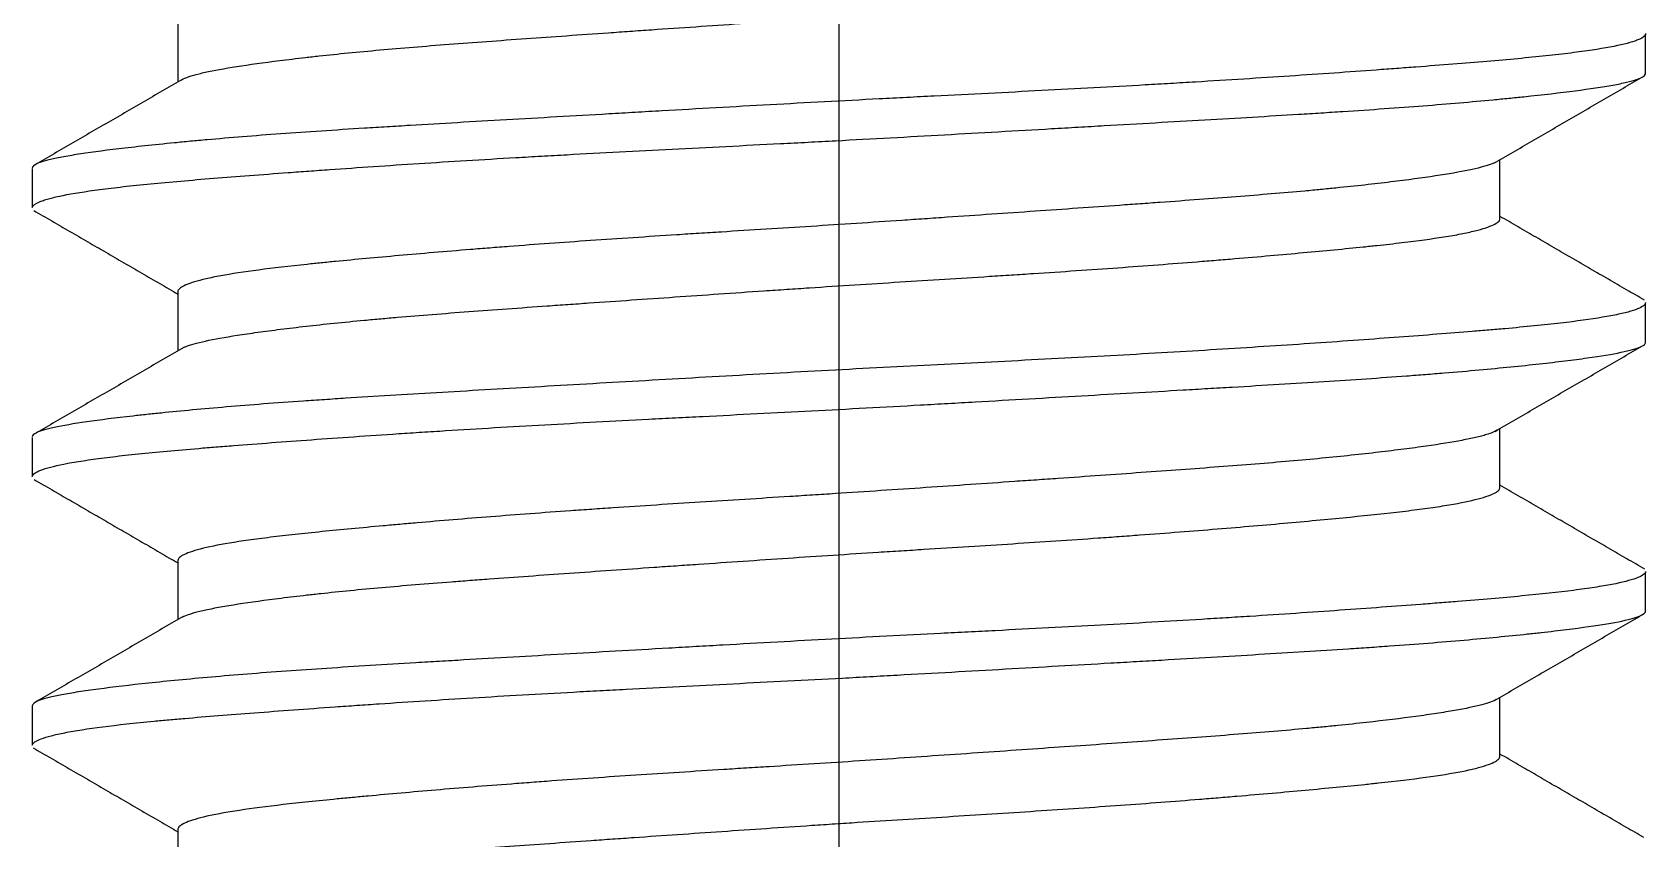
# Model space of a CAD drawing. Extents: x 1571 to 2360, y 0 to 579.
# Drawn here: x 2090.87 to 2096.87, y 180.62 to 183.62 of the extents above; entities that cross this region are included whole.
import ezdxf

# ---------------------------------------------------------------- set-up
doc = ezdxf.new("R2010")
doc.units = 0
doc.header["$LTSCALE"] = 10
doc.header["$MEASUREMENT"] = 0
doc.linetypes.add('CENTER', pattern=[2, 1.25, -0.25, 0.25, -0.25])
doc.layers.add('1', color=7, linetype='CONTINUOUS')

msp = doc.modelspace()

# ---------------------------------------------------------------- linework, layer by layer
at = {"layer": '1', "color": 1, "linetype": 'CENTER', "lineweight": -3}
msp.add_line((2093.8741, 270.6755), (2093.8741, 167.897), dxfattribs=at)
at = {"layer": '1', "color": 7, "linetype": 'Continuous', "lineweight": -3}
for p, q in [((2091.4156, 183.651), (2091.4156, 183.4308)), ((2096.8741, 183.4635), (2096.8741, 183.6088)), ((2096.3326, 182.9222), (2096.3326, 183.1417)), ((2090.8741, 183.1094), (2090.8741, 182.9638)), ((2091.4156, 182.6502), (2091.4156, 182.4308)), ((2096.8741, 182.4632), (2096.8741, 182.6092)), ((2096.3326, 181.9216), (2096.3326, 182.1417)), ((2090.8741, 182.1087), (2090.8741, 181.9632)), ((2091.4156, 181.6509), (2091.4156, 181.4308)), ((2096.8741, 181.4638), (2096.8741, 181.6091)), ((2090.8741, 181.1095), (2090.8741, 180.9635)), ((2096.3326, 180.9219), (2096.3326, 181.1417)), ((2091.4156, 180.6506), (2091.4156, 180.4308))]:
    msp.add_line(p, q, dxfattribs=at)
for points, knots in [([(2091.4294, 183.4389), (2091.4362, 183.4429), (2091.4456, 183.4469), (2091.4678, 183.4544), (2091.4801, 183.4579), (2091.5014, 183.4632), (2091.509, 183.465), (2091.5251, 183.4685), (2091.5336, 183.4703), (2091.5783, 183.4792), (2091.6211, 183.4864), (2091.7205, 183.501), (2091.7771, 183.5085), (2091.8568, 183.518), (2091.8732, 183.52), (2091.9066, 183.5238), (2091.9236, 183.5256), (2091.9758, 183.5313), (2092.012, 183.5351), (2092.1246, 183.5462), (2092.2052, 183.5534), (2092.3344, 183.564), (2092.3788, 183.5675), (2092.4706, 183.5746), (2092.5174, 183.5781), (2092.6603, 183.5886), (2092.759, 183.5957), (2092.9121, 183.6065), (2092.99, 183.612), (2093.0698, 183.6175), (2093.1234, 183.6213), (2093.1505, 183.6232), (2093.2865, 183.6326), (2093.3963, 183.6402), (2093.6178, 183.6553), (2093.7295, 183.6629), (2093.8703, 183.6721), (2093.8985, 183.6739), (2093.9551, 183.6775), (2093.9835, 183.6793), (2094.0684, 183.6847), (2094.1246, 183.6883), (2094.2919, 183.6988), (2094.4019, 183.7056), (2094.5643, 183.7161), (2094.6449, 183.7214), (2094.7246, 183.7268), (2094.7775, 183.7304), (2094.8039, 183.7322), (2094.9344, 183.7414), (2095.1349, 183.7561), (2095.3193, 183.7712), (2095.4295, 183.7807), (2095.4513, 183.7825), (2095.4944, 183.7863), (2095.5156, 183.7882), (2095.5782, 183.7938), (2095.6184, 183.7975), (2095.7344, 183.8083), (2095.8058, 183.8152), (2095.9039, 183.8257), (2095.9507, 183.831), (2095.9941, 183.8363), (2096.0223, 183.8399), (2096.0359, 183.8417), (2096.1019, 183.8506), (2096.1926, 183.8651), (2096.2545, 183.88), (2096.2841, 183.8896), (2096.2895, 183.8915), (2096.2995, 183.8953), (2096.3039, 183.8972), (2096.3159, 183.9029), (2096.3219, 183.9067), (2096.3307, 183.9147), (2096.3329, 183.9189), (2096.3326, 183.923)], [0, 0, 0, 0, 0.026011, 0.026011, 0.048591, 0.048591, 0.05988, 0.05988, 0.07117, 0.07117, 0.116329, 0.116329, 0.161488, 0.161488, 0.172778, 0.172778, 0.184067, 0.184067, 0.206647, 0.206647, 0.251806, 0.251806, 0.274385, 0.274385, 0.296965, 0.296965, 0.342124, 0.342124, 0.364703, 0.375993, 0.375993, 0.387283, 0.387283, 0.432442, 0.432442, 0.4776, 0.4776, 0.48889, 0.48889, 0.50018, 0.50018, 0.522759, 0.522759, 0.567918, 0.567918, 0.590498, 0.601787, 0.601787, 0.613077, 0.613077, 0.658236, 0.703395, 0.703395, 0.714685, 0.714685, 0.725974, 0.725974, 0.748554, 0.748554, 0.793713, 0.793713, 0.816292, 0.827582, 0.827582, 0.838872, 0.838872, 0.884031, 0.92919, 0.92919, 0.940479, 0.940479, 0.951769, 0.951769, 0.974349, 0.974349, 1, 1, 1, 1]), ([(2096.874, 183.6105), (2096.8745, 183.6052), (2096.8701, 183.5997), (2096.8574, 183.5923), (2096.8536, 183.5904), (2096.8448, 183.5866), (2096.8398, 183.5847), (2096.8232, 183.579), (2096.8099, 183.5752), (2096.7633, 183.5639), (2096.7236, 183.5565), (2096.6508, 183.5456), (2096.6244, 183.542), (2096.567, 183.5348), (2096.536, 183.5312), (2096.4375, 183.5207), (2096.2911, 183.5071), (2096.1155, 183.4933), (2095.9964, 183.4843), (2095.9721, 183.4825), (2095.9226, 183.4788), (2095.8473, 183.4733), (2095.7691, 183.4676), (2095.6088, 183.4564), (2095.4968, 183.4489), (2095.3211, 183.4377), (2095.2612, 183.4341), (2095.1694, 183.4285), (2095.1385, 183.4267), (2095.076, 183.4231), (2095.0447, 183.4213), (2094.8871, 183.4123), (2094.6301, 183.3984), (2094.3639, 183.3849), (2094.1945, 183.3763), (2094.1604, 183.3746), (2094.0922, 183.3711), (2094.0581, 183.3693), (2093.9561, 183.364), (2093.8882, 183.3605), (2093.6852, 183.3495), (2093.5506, 183.342), (2093.3498, 183.3307), (2093.283, 183.3269), (2093.1832, 183.3212), (2093.1499, 183.3193), (2093.0836, 183.3155), (2093.0508, 183.3136), (2092.8876, 183.3042), (2092.634, 183.2897), (2092.3951, 183.2758), (2092.2506, 183.2671), (2092.2219, 183.2654), (2092.1652, 183.2619), (2092.0813, 183.2567), (2092.0011, 183.2516), (2091.8454, 183.2412), (2091.7478, 183.2341), (2091.6109, 183.2231), (2091.5669, 183.2193), (2091.5032, 183.2137), (2091.4824, 183.2118), (2091.4417, 183.208), (2091.4219, 183.2061), (2091.3254, 183.1966), (2091.1876, 183.1818), (2091.082, 183.1675), (2091.0264, 183.1587), (2091.0158, 183.1569), (2090.9957, 183.1534), (2090.9674, 183.1482), (2090.9443, 183.1431), (2090.9049, 183.1329), (2090.8877, 183.1261), (2090.876, 183.1161), (2090.8742, 183.113), (2090.8741, 183.1099)], [0, 0, 0, 0, 0.031768, 0.031768, 0.042558, 0.042558, 0.053349, 0.053349, 0.074931, 0.074931, 0.118094, 0.118094, 0.139675, 0.139675, 0.161257, 0.161257, 0.20442, 0.247583, 0.247583, 0.258373, 0.258373, 0.269164, 0.290745, 0.290745, 0.333908, 0.333908, 0.35549, 0.35549, 0.366281, 0.366281, 0.377071, 0.377071, 0.420234, 0.463397, 0.463397, 0.474188, 0.474188, 0.484979, 0.484979, 0.50656, 0.50656, 0.549723, 0.549723, 0.571305, 0.571305, 0.582095, 0.582095, 0.592886, 0.592886, 0.636049, 0.679212, 0.679212, 0.690003, 0.690003, 0.700794, 0.722375, 0.722375, 0.765538, 0.765538, 0.78712, 0.78712, 0.79791, 0.79791, 0.808701, 0.808701, 0.851864, 0.895027, 0.895027, 0.905818, 0.905818, 0.916608, 0.93819, 0.93819, 0.981353, 0.981353, 1, 1, 1, 1]), ([(2090.8741, 182.9632), (2090.8741, 182.9633), (2090.8741, 182.9635), (2090.8748, 182.9709), (2090.8846, 182.9784), (2090.9085, 182.9879), (2090.9139, 182.9898), (2090.9258, 182.9936), (2090.9323, 182.9955), (2090.9535, 183.0012), (2090.9699, 183.005), (2091.0254, 183.0162), (2091.071, 183.0235), (2091.1524, 183.0342), (2091.1817, 183.0378), (2091.2447, 183.0448), (2091.2785, 183.0484), (2091.3851, 183.0588), (2091.4634, 183.0656), (2091.6342, 183.0794), (2091.7266, 183.0864), (2091.8512, 183.0956), (2091.8766, 183.0975), (2091.9282, 183.1012), (2092.0066, 183.1069), (2092.0877, 183.1125), (2092.2536, 183.1238), (2092.3689, 183.1312), (2092.5491, 183.1422), (2092.6104, 183.1459), (2092.7042, 183.1513), (2092.7357, 183.1531), (2092.7994, 183.1567), (2092.8314, 183.1585), (2092.9918, 183.1673), (2093.2524, 183.181), (2093.5207, 183.1945), (2093.6908, 183.2033), (2093.725, 183.205), (2093.7934, 183.2086), (2093.8275, 183.2104), (2093.9297, 183.2158), (2093.9976, 183.2195), (2094.2002, 183.2306), (2094.3341, 183.2382), (2094.5333, 183.2495), (2094.5994, 183.2533), (2094.6981, 183.259), (2094.731, 183.2608), (2094.7964, 183.2646), (2094.8288, 183.2665), (2094.9896, 183.2757), (2095.2386, 183.29), (2095.4713, 183.3037), (2095.6116, 183.3124), (2095.6394, 183.3141), (2095.6943, 183.3176), (2095.7753, 183.3228), (2095.8526, 183.328), (2096.0022, 183.3385), (2096.0953, 183.3458), (2096.2252, 183.357), (2096.2668, 183.3608), (2096.3267, 183.3665), (2096.3463, 183.3684), (2096.3844, 183.3722), (2096.4029, 183.3741), (2096.4929, 183.3835), (2096.6199, 183.3982), (2096.714, 183.4122), (2096.7621, 183.4209), (2096.7712, 183.4226), (2096.7882, 183.4261), (2096.812, 183.4313), (2096.8305, 183.4364), (2096.8608, 183.4466), (2096.8718, 183.4534), (2096.874, 183.4616), (2096.8741, 183.4626), (2096.874, 183.4637)], [0, 0, 0, 0, 0.001036, 0.001036, 0.044199, 0.044199, 0.05499, 0.05499, 0.06578, 0.06578, 0.087362, 0.087362, 0.130525, 0.130525, 0.152106, 0.152106, 0.173688, 0.173688, 0.216851, 0.216851, 0.260014, 0.260014, 0.270804, 0.270804, 0.281595, 0.303177, 0.303177, 0.34634, 0.34634, 0.367921, 0.367921, 0.378712, 0.378712, 0.389503, 0.389503, 0.432666, 0.475829, 0.475829, 0.486619, 0.486619, 0.49741, 0.49741, 0.518991, 0.518991, 0.562154, 0.562154, 0.583736, 0.583736, 0.594527, 0.594527, 0.605317, 0.605317, 0.64848, 0.691643, 0.691643, 0.702434, 0.702434, 0.713225, 0.734806, 0.734806, 0.777969, 0.777969, 0.799551, 0.799551, 0.810341, 0.810341, 0.821132, 0.821132, 0.864295, 0.907458, 0.907458, 0.918249, 0.918249, 0.92904, 0.950621, 0.950621, 0.993784, 0.993784, 1, 1, 1, 1]), ([(2096.3187, 183.1336), (2096.316, 183.1321), (2096.313, 183.1305), (2096.3057, 183.1272), (2096.3014, 183.1254), (2096.2774, 183.1167), (2096.2507, 183.1098), (2096.1827, 183.0957), (2096.1414, 183.0885), (2096.0435, 183.0737), (2095.988, 183.0662), (2095.8647, 183.0512), (2095.7968, 183.0436), (2095.704, 183.0343), (2095.685, 183.0324), (2095.6463, 183.0287), (2095.6265, 183.0268), (2095.5661, 183.0213), (2095.5247, 183.0177), (2095.3971, 183.0071), (2095.3075, 183.0002), (2095.1665, 182.9897), (2095.0944, 182.9844), (2095.0197, 182.979), (2094.9693, 182.9754), (2094.9438, 182.9736), (2094.8155, 182.9645), (2094.7106, 182.9572), (2094.4967, 182.9423), (2094.3877, 182.9348), (2094.2487, 182.9253), (2094.2208, 182.9234), (2094.1646, 182.9195), (2094.1364, 182.9176), (2094.0518, 182.9119), (2093.9955, 182.9082), (2093.827, 182.8971), (2093.7151, 182.89), (2093.5479, 182.8795), (2093.4645, 182.8743), (2093.3813, 182.869), (2093.3259, 182.8655), (2093.2982, 182.8638), (2093.161, 182.8549), (2092.9476, 182.8408), (2092.7459, 182.8262), (2092.6236, 182.8168), (2092.5993, 182.8149), (2092.5512, 182.8111), (2092.5273, 182.8092), (2092.4569, 182.8036), (2092.4113, 182.7998), (2092.2782, 182.7885), (2092.1947, 182.781), (2092.077, 182.7702), (2092.0201, 182.7648), (2091.9661, 182.7595), (2091.9308, 182.7559), (2091.9136, 182.7541), (2091.8296, 182.7453), (2091.709, 182.7314), (2091.6151, 182.717), (2091.5651, 182.7078), (2091.5555, 182.7059), (2091.5372, 182.7022), (2091.5286, 182.7003), (2091.5041, 182.6947), (2091.4897, 182.6909), (2091.4523, 182.6796), (2091.4349, 182.672), (2091.4201, 182.6607), (2091.4171, 182.657), (2091.4158, 182.6525), (2091.4156, 182.6517), (2091.4156, 182.6509)], [0, 0, 0, 0, 0.010054, 0.010054, 0.021377, 0.021377, 0.066667, 0.066667, 0.111957, 0.111957, 0.157246, 0.157246, 0.202536, 0.202536, 0.213859, 0.213859, 0.225181, 0.225181, 0.247826, 0.247826, 0.293116, 0.293116, 0.315761, 0.327083, 0.327083, 0.338406, 0.338406, 0.383696, 0.383696, 0.428985, 0.428985, 0.440308, 0.440308, 0.45163, 0.45163, 0.474275, 0.474275, 0.519565, 0.519565, 0.54221, 0.553532, 0.553532, 0.564855, 0.564855, 0.610145, 0.655434, 0.655434, 0.666757, 0.666757, 0.678079, 0.678079, 0.700724, 0.700724, 0.746014, 0.746014, 0.768659, 0.779981, 0.779981, 0.791304, 0.791304, 0.836594, 0.881884, 0.881884, 0.893206, 0.893206, 0.904528, 0.904528, 0.927173, 0.927173, 0.972463, 0.972463, 0.995108, 0.995108, 1, 1, 1, 1]), ([(2091.4346, 182.4417), (2091.4375, 182.4431), (2091.4408, 182.4446), (2091.4616, 182.4531), (2091.5112, 182.4669), (2091.5899, 182.4812), (2091.6601, 182.4922), (2091.6855, 182.4959), (2091.7393, 182.5034), (2091.7678, 182.5071), (2091.8579, 182.5184), (2091.9242, 182.5259), (2092.0329, 182.5372), (2092.0707, 182.5409), (2092.1298, 182.5464), (2092.1499, 182.5483), (2092.1908, 182.5519), (2092.2115, 182.5537), (2092.3166, 182.5627), (2092.4936, 182.5766), (2092.6878, 182.5906), (2092.8148, 182.5996), (2092.8405, 182.6015), (2092.8922, 182.6051), (2092.9182, 182.6069), (2092.9966, 182.6124), (2093.0493, 182.6161), (2093.209, 182.6272), (2093.3175, 182.6348), (2093.4832, 182.6461), (2093.5389, 182.65), (2093.6233, 182.6557), (2093.6516, 182.6576), (2093.708, 182.6614), (2093.7362, 182.6633), (2093.8771, 182.6726), (2093.9891, 182.6797), (2094.2122, 182.6938), (2094.3232, 182.7007), (2094.4611, 182.7095), (2094.4887, 182.7113), (2094.5434, 182.7148), (2094.5705, 182.7166), (2094.6513, 182.7219), (2094.7044, 182.7254), (2094.8613, 182.7362), (2094.9629, 182.7434), (2095.1106, 182.7546), (2095.159, 182.7584), (2095.2305, 182.7641), (2095.2541, 182.766), (2095.3005, 182.7698), (2095.3234, 182.7717), (2095.4362, 182.7811), (2095.5211, 182.7886), (2095.6806, 182.8032), (2095.7551, 182.8102), (2095.8415, 182.8191), (2095.8584, 182.8209), (2095.8913, 182.8244), (2095.9073, 182.8261), (2095.9539, 182.8314), (2095.9833, 182.8349), (2096.0664, 182.8455), (2096.1151, 182.8526), (2096.1778, 182.8636), (2096.1969, 182.8673), (2096.2317, 182.8749), (2096.2472, 182.8786), (2096.2877, 182.89), (2096.307, 182.8976), (2096.3248, 182.9089), (2096.3308, 182.9145), (2096.3325, 182.92), (2096.3326, 182.9223), (2096.3326, 182.9227), (2096.3325, 182.9232)], [0, 0, 0, 0, 0.009448, 0.009448, 0.05487, 0.100291, 0.100291, 0.123002, 0.123002, 0.145713, 0.145713, 0.191134, 0.191134, 0.213845, 0.213845, 0.2252, 0.2252, 0.236556, 0.236556, 0.281977, 0.327399, 0.327399, 0.338754, 0.338754, 0.350109, 0.350109, 0.37282, 0.37282, 0.418242, 0.418242, 0.440953, 0.440953, 0.452308, 0.452308, 0.463663, 0.463663, 0.509085, 0.509085, 0.554506, 0.554506, 0.565862, 0.565862, 0.577217, 0.577217, 0.599928, 0.599928, 0.645349, 0.645349, 0.66806, 0.66806, 0.679416, 0.679416, 0.690771, 0.690771, 0.736193, 0.736193, 0.781614, 0.781614, 0.792969, 0.792969, 0.804325, 0.804325, 0.827036, 0.827036, 0.872457, 0.872457, 0.895168, 0.895168, 0.917879, 0.917879, 0.9633, 0.9633, 0.986011, 0.997366, 0.997366, 1, 1, 1, 1]), ([(2096.874, 182.6106), (2096.8744, 182.6073), (2096.8728, 182.6039), (2096.8615, 182.5931), (2096.8448, 182.5855), (2096.8059, 182.5741), (2096.7907, 182.5703), (2096.7642, 182.5646), (2096.7548, 182.5628), (2096.735, 182.559), (2096.7246, 182.5572), (2096.6698, 182.5479), (2096.6176, 182.5408), (2096.4967, 182.5267), (2096.4279, 182.5198), (2096.3313, 182.5111), (2096.3115, 182.5094), (2096.2711, 182.506), (2096.2092, 182.5008), (2096.1436, 182.4956), (2096.0075, 182.4851), (2095.9102, 182.4778), (2095.7545, 182.4666), (2095.7009, 182.4628), (2095.5904, 182.4552), (2095.5339, 182.4514), (2095.3617, 182.4402), (2095.2428, 182.4328), (2094.9968, 182.4184), (2094.8698, 182.4114), (2094.6073, 182.3974), (2094.4748, 182.3906), (2094.2077, 182.377), (2094.073, 182.3702), (2093.8694, 182.3595), (2093.8012, 182.3558), (2093.6643, 182.3483), (2093.5964, 182.3445), (2093.3941, 182.3332), (2093.2612, 182.3256), (2093.0647, 182.3144), (2092.9997, 182.3107), (2092.8707, 182.3033), (2092.8067, 182.2996), (2092.6163, 182.2886), (2092.4944, 182.2816), (2092.2601, 182.2677), (2092.1477, 182.261), (2092.0133, 182.2523), (2091.9867, 182.2506), (2091.9341, 182.2471), (2091.9082, 182.2454), (2091.8313, 182.2401), (2091.782, 182.2365), (2091.6392, 182.2256), (2091.5513, 182.2181), (2091.4299, 182.2069), (2091.3912, 182.2031), (2091.3359, 182.1975), (2091.318, 182.1956), (2091.2829, 182.1919), (2091.2658, 182.19), (2091.1829, 182.1807), (2091.1255, 182.1734), (2091.0279, 182.1593), (2090.9876, 182.1524), (2090.9482, 182.1438), (2090.9408, 182.1421), (2090.9272, 182.1387), (2090.921, 182.137), (2090.904, 182.1318), (2090.8951, 182.1284), (2090.8791, 182.1201), (2090.8743, 182.1151), (2090.8741, 182.1101)], [0, 0, 0, 0, 0.020028, 0.020028, 0.063191, 0.063191, 0.084773, 0.084773, 0.095563, 0.095563, 0.106354, 0.106354, 0.149517, 0.149517, 0.19268, 0.19268, 0.203471, 0.203471, 0.214262, 0.235843, 0.235843, 0.279006, 0.279006, 0.300587, 0.300587, 0.322169, 0.322169, 0.365332, 0.365332, 0.408495, 0.408495, 0.451658, 0.451658, 0.494821, 0.494821, 0.516402, 0.516402, 0.537984, 0.537984, 0.581147, 0.581147, 0.602728, 0.602728, 0.62431, 0.62431, 0.667472, 0.667472, 0.710635, 0.710635, 0.721426, 0.721426, 0.732217, 0.732217, 0.753798, 0.753798, 0.796961, 0.796961, 0.818543, 0.818543, 0.829334, 0.829334, 0.840124, 0.840124, 0.883287, 0.883287, 0.92645, 0.92645, 0.937241, 0.937241, 0.948032, 0.948032, 0.969613, 0.969613, 1, 1, 1, 1]), ([(2090.8741, 181.9633), (2090.8742, 181.9655), (2090.8752, 181.9677), (2090.8829, 181.9773), (2090.8981, 181.9849), (2090.9463, 182), (2090.9794, 182.0075), (2091.0319, 182.0168), (2091.043, 182.0187), (2091.0663, 182.0223), (2091.0785, 182.0242), (2091.1169, 182.0297), (2091.1445, 182.0333), (2091.2333, 182.0439), (2091.3004, 182.0508), (2091.4126, 182.0611), (2091.452, 182.0645), (2091.514, 182.0696), (2091.5351, 182.0714), (2091.5785, 182.0749), (2091.6007, 182.0766), (2091.7139, 182.0854), (2091.8104, 182.0927), (2092.0149, 182.1075), (2092.1229, 182.115), (2092.2652, 182.1244), (2092.2941, 182.1263), (2092.3525, 182.1301), (2092.3821, 182.1319), (2092.4718, 182.1375), (2092.5323, 182.1412), (2092.7164, 182.1521), (2092.8423, 182.1592), (2093.0357, 182.1696), (2093.101, 182.173), (2093.2001, 182.1782), (2093.2333, 182.1799), (2093.3002, 182.1833), (2093.3339, 182.185), (2093.5025, 182.1936), (2093.6375, 182.2005), (2093.9077, 182.2146), (2094.0428, 182.2219), (2094.2119, 182.2313), (2094.2457, 182.2332), (2094.3133, 182.237), (2094.3472, 182.239), (2094.4483, 182.2447), (2094.515, 182.2485), (2094.7127, 182.2598), (2094.8416, 182.2672), (2095.0305, 182.2781), (2095.0928, 182.2816), (2095.185, 182.287), (2095.2156, 182.2888), (2095.2763, 182.2923), (2095.3065, 182.2941), (2095.4558, 182.3028), (2095.5695, 182.3097), (2095.7855, 182.3234), (2095.8879, 182.3303), (2096.0087, 182.3393), (2096.0325, 182.3411), (2096.0794, 182.3448), (2096.1025, 182.3466), (2096.1703, 182.3522), (2096.2135, 182.356), (2096.3373, 182.3673), (2096.4121, 182.3748), (2096.5127, 182.3859), (2096.5443, 182.3896), (2096.5888, 182.395), (2096.6031, 182.3969), (2096.6308, 182.4005), (2096.6441, 182.4023), (2096.708, 182.4113), (2096.7499, 182.4182), (2096.816, 182.4319), (2096.8402, 182.4386), (2096.8592, 182.4472), (2096.8624, 182.449), (2096.8677, 182.4525), (2096.8698, 182.4542), (2096.8735, 182.4586), (2096.8744, 182.4613), (2096.874, 182.464)], [0, 0, 0, 0, 0.012776, 0.012776, 0.055939, 0.055939, 0.099102, 0.099102, 0.109893, 0.109893, 0.120684, 0.120684, 0.142265, 0.142265, 0.185428, 0.185428, 0.20701, 0.20701, 0.217801, 0.217801, 0.228591, 0.228591, 0.271754, 0.271754, 0.314917, 0.314917, 0.325708, 0.325708, 0.336499, 0.336499, 0.35808, 0.35808, 0.401243, 0.401243, 0.422825, 0.422825, 0.433616, 0.433616, 0.444406, 0.444406, 0.487569, 0.487569, 0.530732, 0.530732, 0.541523, 0.541523, 0.552314, 0.552314, 0.573895, 0.573895, 0.617058, 0.617058, 0.63864, 0.63864, 0.64943, 0.64943, 0.660221, 0.660221, 0.703384, 0.703384, 0.746547, 0.746547, 0.757338, 0.757338, 0.768129, 0.768129, 0.78971, 0.78971, 0.832873, 0.832873, 0.854455, 0.854455, 0.865245, 0.865245, 0.876036, 0.876036, 0.919199, 0.919199, 0.962362, 0.962362, 0.973153, 0.973153, 0.983944, 0.983944, 1, 1, 1, 1]), ([(2096.3211, 182.1351), (2096.3127, 182.1297), (2096.2998, 182.1243), (2096.2764, 182.1171), (2096.2702, 182.1154), (2096.2569, 182.1118), (2096.2497, 182.1101), (2096.2269, 182.1048), (2096.2099, 182.1012), (2096.1536, 182.0905), (2096.109, 182.0833), (2096.0317, 182.0722), (2095.9904, 182.0666), (2095.945, 182.061), (2095.9139, 182.0572), (2095.8979, 182.0553), (2095.8164, 182.0458), (2095.7454, 182.0382), (2095.5924, 182.0235), (2095.5103, 182.0164), (2095.3786, 182.0057), (2095.3331, 182.0022), (2095.2406, 181.9952), (2095.1935, 181.9917), (2095.0494, 181.9811), (2094.9498, 181.974), (2094.7952, 181.9631), (2094.7427, 181.9595), (2094.6627, 181.9539), (2094.6358, 181.952), (2094.5816, 181.9482), (2094.5545, 181.9464), (2094.4185, 181.9369), (2094.3086, 181.9293), (2094.0866, 181.9142), (2093.9745, 181.9067), (2093.833, 181.8976), (2093.8046, 181.8957), (2093.748, 181.8921), (2093.7197, 181.8903), (2093.6354, 181.885), (2093.5795, 181.8815), (2093.413, 181.8711), (2093.3034, 181.8642), (2093.1414, 181.8536), (2093.0878, 181.8501), (2093.0079, 181.8447), (2092.9814, 181.8428), (2092.9288, 181.8392), (2092.9028, 181.8374), (2092.774, 181.8283), (2092.6749, 181.8209), (2092.4845, 181.8059), (2092.3932, 181.7983), (2092.2841, 181.7889), (2092.2625, 181.787), (2092.2202, 181.7832), (2092.1994, 181.7814), (2092.1382, 181.7758), (2092.0989, 181.7722), (2091.9853, 181.7615), (2091.9154, 181.7545), (2091.8195, 181.744), (2091.789, 181.7405), (2091.7456, 181.7352), (2091.7315, 181.7334), (2091.7044, 181.7298), (2091.6912, 181.728), (2091.6279, 181.7191), (2091.5844, 181.7118), (2091.5119, 181.697), (2091.4827, 181.6895), (2091.4501, 181.678), (2091.4413, 181.6742), (2091.4274, 181.6666), (2091.4224, 181.6628), (2091.417, 181.6564), (2091.4158, 181.6537), (2091.4156, 181.651)], [0, 0, 0, 0, 0.035043, 0.035043, 0.046333, 0.046333, 0.057623, 0.057623, 0.080202, 0.080202, 0.125361, 0.125361, 0.14794, 0.15923, 0.15923, 0.17052, 0.17052, 0.215679, 0.215679, 0.260838, 0.260838, 0.283417, 0.283417, 0.305997, 0.305997, 0.351156, 0.351156, 0.373735, 0.373735, 0.385025, 0.385025, 0.396315, 0.396315, 0.441474, 0.441474, 0.486633, 0.486633, 0.497922, 0.497922, 0.509212, 0.509212, 0.531791, 0.531791, 0.57695, 0.57695, 0.59953, 0.59953, 0.61082, 0.61082, 0.622109, 0.622109, 0.667268, 0.667268, 0.712427, 0.712427, 0.723717, 0.723717, 0.735007, 0.735007, 0.757586, 0.757586, 0.802745, 0.802745, 0.825325, 0.825325, 0.836614, 0.836614, 0.847904, 0.847904, 0.893063, 0.893063, 0.938222, 0.938222, 0.960801, 0.960801, 0.983381, 0.983381, 1, 1, 1, 1]), ([(2091.4323, 181.4405), (2091.4327, 181.4407), (2091.4331, 181.4409), (2091.447, 181.4481), (2091.4681, 181.455), (2091.504, 181.4638), (2091.5116, 181.4656), (2091.5279, 181.4691), (2091.5366, 181.4709), (2091.5639, 181.4763), (2091.5839, 181.4799), (2091.6489, 181.4907), (2091.6991, 181.4981), (2091.7844, 181.5093), (2091.8296, 181.5149), (2091.8787, 181.5206), (2091.9122, 181.5244), (2091.9295, 181.5263), (2092.0175, 181.5358), (2092.0933, 181.5433), (2092.2551, 181.5576), (2092.3412, 181.5646), (2092.4553, 181.5734), (2092.4785, 181.5752), (2092.5255, 181.5787), (2092.5493, 181.5805), (2092.6215, 181.5858), (2092.6703, 181.5893), (2092.8192, 181.6), (2092.9215, 181.6072), (2093.0793, 181.6182), (2093.1594, 181.6238), (2093.2412, 181.6295), (2093.2961, 181.6333), (2093.3237, 181.6352), (2093.462, 181.6447), (2093.5732, 181.6523), (2093.7964, 181.6673), (2093.9086, 181.6746), (2094.0494, 181.6835), (2094.0776, 181.6853), (2094.1341, 181.6889), (2094.1623, 181.6906), (2094.2465, 181.6959), (2094.302, 181.6994), (2094.4672, 181.7098), (2094.5753, 181.7168), (2094.7343, 181.7274), (2094.813, 181.7328), (2094.8905, 181.7383), (2094.9419, 181.742), (2094.9673, 181.7439), (2095.0932, 181.7532), (2095.2856, 181.7682), (2095.4604, 181.7832), (2095.5849, 181.7944), (2095.6253, 181.7981), (2095.7028, 181.8053), (2095.7399, 181.8089), (2095.8466, 181.8195), (2095.9115, 181.8264), (2095.9995, 181.8369), (2096.0273, 181.8405), (2096.0666, 181.8458), (2096.0793, 181.8476), (2096.1038, 181.8513), (2096.1155, 181.8531), (2096.1721, 181.8622), (2096.2475, 181.8769), (2096.2937, 181.8921), (2096.3131, 181.9017), (2096.3165, 181.9036), (2096.3224, 181.9074), (2096.3248, 181.9093), (2096.3306, 181.9149), (2096.3326, 181.9186), (2096.3326, 181.9226), (2096.3326, 181.923), (2096.3325, 181.9233)], [0, 0, 0, 0, 0.001449, 0.001449, 0.046739, 0.046739, 0.058062, 0.058062, 0.069384, 0.069384, 0.092029, 0.092029, 0.137319, 0.137319, 0.159964, 0.171286, 0.171286, 0.182609, 0.182609, 0.227898, 0.227898, 0.273188, 0.273188, 0.284511, 0.284511, 0.295833, 0.295833, 0.318478, 0.318478, 0.363768, 0.363768, 0.386413, 0.397735, 0.397735, 0.409058, 0.409058, 0.454348, 0.454348, 0.499637, 0.499637, 0.51096, 0.51096, 0.522282, 0.522282, 0.544927, 0.544927, 0.590217, 0.590217, 0.612862, 0.624184, 0.624184, 0.635507, 0.635507, 0.680797, 0.726087, 0.726087, 0.748731, 0.748731, 0.771376, 0.771376, 0.816666, 0.816666, 0.839311, 0.839311, 0.850634, 0.850634, 0.861956, 0.861956, 0.907246, 0.952536, 0.952536, 0.963858, 0.963858, 0.975181, 0.975181, 0.997826, 0.997826, 1, 1, 1, 1]), ([(2096.8741, 181.6096), (2096.8741, 181.6086), (2096.8739, 181.6077), (2096.873, 181.6049), (2096.8718, 181.6031), (2096.8682, 181.5994), (2096.8658, 181.5975), (2096.857, 181.5918), (2096.8488, 181.588), (2096.8175, 181.5767), (2096.7878, 181.5691), (2096.7298, 181.558), (2096.7083, 181.5543), (2096.6725, 181.5488), (2096.6601, 181.547), (2096.6339, 181.5433), (2096.6203, 181.5415), (2096.5498, 181.5325), (2096.4212, 181.5186), (2096.262, 181.505), (2096.1528, 181.4963), (2096.1304, 181.4946), (2096.0847, 181.491), (2096.0614, 181.4892), (2095.9905, 181.4839), (2095.9418, 181.4802), (2095.7914, 181.4692), (2095.6855, 181.4617), (2095.5182, 181.4504), (2095.461, 181.4466), (2095.3731, 181.441), (2095.3434, 181.4392), (2095.2834, 181.4354), (2095.253, 181.4336), (2095.1007, 181.4244), (2094.8509, 181.4101), (2094.5894, 181.3965), (2094.4223, 181.3879), (2094.3887, 181.3862), (2094.3211, 181.3827), (2094.2872, 181.381), (2094.1857, 181.3759), (2094.118, 181.3724), (2093.9152, 181.3619), (2093.7801, 181.3547), (2093.5776, 181.3435), (2093.5102, 181.3397), (2093.409, 181.334), (2093.3753, 181.3321), (2093.3079, 181.3283), (2093.2744, 181.3264), (2093.1077, 181.3169), (2092.8475, 181.302), (2092.5997, 181.2877), (2092.4488, 181.2789), (2092.4189, 181.2771), (2092.3593, 181.2736), (2092.3299, 181.2719), (2092.2428, 181.2667), (2092.1862, 181.2632), (2092.0209, 181.2529), (2091.9164, 181.2461), (2091.7685, 181.2355), (2091.7207, 181.2319), (2091.628, 181.2245), (2091.583, 181.2207), (2091.4545, 181.2094), (2091.2992, 181.1943), (2091.1749, 181.1797), (2091.1072, 181.1707), (2091.0941, 181.1689), (2091.0691, 181.1653), (2091.0333, 181.1599), (2091.0026, 181.1547), (2090.948, 181.1444), (2090.9206, 181.1377), (2090.8929, 181.1274), (2090.8859, 181.124), (2090.8788, 181.1187), (2090.8771, 181.1169), (2090.8748, 181.1135), (2090.8742, 181.1119), (2090.8741, 181.1103)], [0, 0, 0, 0, 0.00554, 0.00554, 0.016361, 0.016361, 0.027182, 0.027182, 0.048823, 0.048823, 0.092105, 0.092105, 0.113747, 0.113747, 0.124567, 0.124567, 0.135388, 0.135388, 0.17867, 0.221953, 0.221953, 0.232774, 0.232774, 0.243594, 0.243594, 0.265235, 0.265235, 0.308518, 0.308518, 0.330159, 0.330159, 0.34098, 0.34098, 0.3518, 0.3518, 0.395083, 0.438366, 0.438366, 0.449186, 0.449186, 0.460007, 0.460007, 0.481648, 0.481648, 0.524931, 0.524931, 0.546572, 0.546572, 0.557392, 0.557392, 0.568213, 0.568213, 0.611496, 0.654778, 0.654778, 0.665599, 0.665599, 0.676419, 0.676419, 0.698061, 0.698061, 0.741343, 0.741343, 0.762984, 0.762984, 0.784626, 0.784626, 0.827908, 0.871191, 0.871191, 0.882011, 0.882011, 0.892832, 0.914473, 0.914473, 0.957756, 0.957756, 0.979397, 0.979397, 0.990218, 0.990218, 1, 1, 1, 1]), ([(2090.8741, 180.9637), (2090.8745, 180.9678), (2090.8778, 180.9719), (2090.8952, 180.9836), (2090.9153, 180.9912), (2090.9521, 181.0007), (2090.96, 181.0027), (2090.9771, 181.0064), (2091.0042, 181.0121), (2091.0362, 181.0176), (2091.1065, 181.0286), (2091.1618, 181.0357), (2091.2572, 181.0462), (2091.2912, 181.0497), (2091.3453, 181.0549), (2091.3639, 181.0566), (2091.402, 181.0601), (2091.4215, 181.0618), (2091.5211, 181.0704), (2091.6077, 181.0773), (2091.794, 181.0914), (2091.8937, 181.0988), (2092.027, 181.1083), (2092.0542, 181.1102), (2092.109, 181.114), (2092.1921, 181.1196), (2092.2777, 181.1253), (2092.4519, 181.1364), (2092.5723, 181.1437), (2092.7593, 181.1545), (2092.8227, 181.158), (2092.9195, 181.1633), (2092.9521, 181.1651), (2093.0174, 181.1686), (2093.0501, 181.1703), (2093.2143, 181.179), (2093.4796, 181.1924), (2093.7502, 181.2062), (2093.921, 181.2153), (2093.9553, 181.2172), (2094.0236, 181.2209), (2094.1257, 181.2265), (2094.2268, 181.2322), (2094.4278, 181.2435), (2094.56, 181.2511), (2094.7556, 181.2623), (2094.8204, 181.266), (2094.9169, 181.2715), (2094.949, 181.2734), (2095.0126, 181.277), (2095.044, 181.2788), (2095.1999, 181.2878), (2095.3199, 181.2948), (2095.5507, 181.3086), (2095.6615, 181.3154), (2095.7941, 181.3241), (2095.8203, 181.3258), (2095.8718, 181.3294), (2095.8971, 181.3311), (2095.9717, 181.3364), (2096.0196, 181.34), (2096.1582, 181.351), (2096.2436, 181.3585), (2096.3611, 181.3698), (2096.3986, 181.3736), (2096.452, 181.3792), (2096.4694, 181.3811), (2096.503, 181.3848), (2096.5193, 181.3867), (2096.5978, 181.3959), (2096.6519, 181.4031), (2096.7433, 181.4171), (2096.7804, 181.4239), (2096.8159, 181.4325), (2096.8225, 181.4343), (2096.8343, 181.4377), (2096.8504, 181.4428), (2096.8612, 181.448), (2096.872, 181.4556), (2096.8747, 181.4598), (2096.874, 181.4642)], [0, 0, 0, 0, 0.024517, 0.024517, 0.06768, 0.06768, 0.07847, 0.07847, 0.089261, 0.110843, 0.110843, 0.154006, 0.154006, 0.175587, 0.175587, 0.186378, 0.186378, 0.197169, 0.197169, 0.240331, 0.240331, 0.283494, 0.283494, 0.294285, 0.294285, 0.305076, 0.326657, 0.326657, 0.36982, 0.36982, 0.391402, 0.391402, 0.402193, 0.402193, 0.412983, 0.412983, 0.456146, 0.499309, 0.499309, 0.5101, 0.5101, 0.520891, 0.542472, 0.542472, 0.585635, 0.585635, 0.607217, 0.607217, 0.618007, 0.618007, 0.628798, 0.628798, 0.671961, 0.671961, 0.715124, 0.715124, 0.725915, 0.725915, 0.736705, 0.736705, 0.758287, 0.758287, 0.80145, 0.80145, 0.823031, 0.823031, 0.833822, 0.833822, 0.844613, 0.844613, 0.887776, 0.887776, 0.930939, 0.930939, 0.941729, 0.941729, 0.95252, 0.974102, 0.974102, 1, 1, 1, 1]), ([(2096.319, 181.1338), (2096.3078, 181.1271), (2096.2896, 181.1205), (2096.2386, 181.1069), (2096.2051, 181.0999), (2096.1535, 181.0909), (2096.1427, 181.089), (2096.1203, 181.0854), (2096.1086, 181.0835), (2096.0725, 181.078), (2096.0467, 181.0743), (2095.9646, 181.0632), (2095.9034, 181.0557), (2095.8017, 181.0443), (2095.7662, 181.0406), (2095.7104, 181.0349), (2095.6914, 181.033), (2095.6528, 181.0293), (2095.6332, 181.0275), (2095.5337, 181.0183), (2095.4492, 181.0113), (2095.2707, 180.9973), (2095.1766, 180.9904), (2095.0281, 180.9796), (2094.9779, 180.976), (2094.8761, 180.9688), (2094.8246, 180.9652), (2094.6682, 180.9543), (2094.5614, 180.9468), (2094.3973, 180.9355), (2094.3419, 180.9317), (2094.23, 180.924), (2094.174, 180.9202), (2094.0061, 180.9088), (2093.8941, 180.9014), (2093.7261, 180.8907), (2093.6421, 180.8854), (2093.5581, 180.8802), (2093.5021, 180.8767), (2093.4741, 180.8749), (2093.3344, 180.8661), (2093.2253, 180.8591), (2093.0121, 180.845), (2092.908, 180.8379), (2092.7811, 180.8287), (2092.7559, 180.8268), (2092.7058, 180.8231), (2092.6809, 180.8212), (2092.607, 180.8156), (2092.559, 180.8118), (2092.4187, 180.8005), (2092.3299, 180.7929), (2092.2039, 180.7818), (2092.1631, 180.7781), (2092.1037, 180.7726), (2092.0842, 180.7708), (2092.0459, 180.7672), (2092.027, 180.7654), (2091.9348, 180.7565), (2091.8006, 180.7426), (2091.6922, 180.7285), (2091.6328, 180.7195), (2091.6213, 180.7176), (2091.5992, 180.714), (2091.5886, 180.7121), (2091.5582, 180.7066), (2091.5398, 180.7029), (2091.4905, 180.6917), (2091.4651, 180.6841), (2091.4382, 180.6727), (2091.4276, 180.667), (2091.4212, 180.6614), (2091.418, 180.6576), (2091.4169, 180.6557), (2091.4159, 180.6529), (2091.4157, 180.652), (2091.4156, 180.651)], [0, 0, 0, 0, 0.043116, 0.043116, 0.088406, 0.088406, 0.099729, 0.099729, 0.111051, 0.111051, 0.133696, 0.133696, 0.178986, 0.178986, 0.201631, 0.201631, 0.212953, 0.212953, 0.224276, 0.224276, 0.269566, 0.269566, 0.314855, 0.314855, 0.3375, 0.3375, 0.360145, 0.360145, 0.405435, 0.405435, 0.42808, 0.42808, 0.450725, 0.450725, 0.496015, 0.496015, 0.51866, 0.529982, 0.529982, 0.541305, 0.541305, 0.586594, 0.586594, 0.631884, 0.631884, 0.643207, 0.643207, 0.654529, 0.654529, 0.677174, 0.677174, 0.722464, 0.722464, 0.745109, 0.745109, 0.756431, 0.756431, 0.767754, 0.767754, 0.813044, 0.858334, 0.858334, 0.869656, 0.869656, 0.880979, 0.880979, 0.903623, 0.903623, 0.948913, 0.948913, 0.971558, 0.982881, 0.982881, 0.994203, 0.994203, 1, 1, 1, 1]), ([(2091.4299, 180.4392), (2091.4342, 180.4417), (2091.4395, 180.4442), (2091.4502, 180.4484), (2091.4552, 180.4502), (2091.466, 180.4537), (2091.4718, 180.4554), (2091.5035, 180.4642), (2091.5361, 180.4712), (2091.6157, 180.4855), (2091.6626, 180.4928), (2091.7305, 180.5022), (2091.7445, 180.504), (2091.7734, 180.5078), (2091.7882, 180.5097), (2091.8338, 180.5154), (2091.8657, 180.5191), (2091.9659, 180.5304), (2092.0385, 180.5379), (2092.1565, 180.5489), (2092.1973, 180.5525), (2092.2607, 180.5579), (2092.2823, 180.5597), (2092.3259, 180.5633), (2092.3479, 180.565), (2092.4594, 180.5738), (2092.5526, 180.5808), (2092.7469, 180.5949), (2092.848, 180.602), (2092.9794, 180.6112), (2093.0059, 180.6131), (2093.0591, 180.6168), (2093.0858, 180.6187), (2093.1661, 180.6243), (2093.22, 180.628), (2093.383, 180.6393), (2093.4933, 180.6469), (2093.661, 180.6582), (2093.7172, 180.662), (2093.8023, 180.6676), (2093.8307, 180.6695), (2093.8872, 180.6732), (2093.9154, 180.675), (2094.0561, 180.684), (2094.1676, 180.6909), (2094.3887, 180.7048), (2094.4982, 180.7118), (2094.7151, 180.7261), (2094.8199, 180.7332), (2095.0226, 180.7478), (2095.1205, 180.7553), (2095.2385, 180.7647), (2095.2618, 180.7666), (2095.3081, 180.7704), (2095.3311, 180.7723), (2095.3991, 180.778), (2095.4429, 180.7818), (2095.5703, 180.793), (2095.6497, 180.8003), (2095.7605, 180.8109), (2095.8138, 180.8162), (2095.8639, 180.8215), (2095.8966, 180.825), (2095.9127, 180.8267), (2095.9905, 180.8356), (2096.0457, 180.8426), (2096.142, 180.857), (2096.1832, 180.8643), (2096.2258, 180.8736), (2096.2339, 180.8755), (2096.2491, 180.8793), (2096.2563, 180.8812), (2096.2764, 180.8869), (2096.2878, 180.8907), (2096.3163, 180.9021), (2096.3276, 180.9096), (2096.3323, 180.9192), (2096.3327, 180.9213), (2096.3325, 180.9234)], [0, 0, 0, 0, 0.016076, 0.016076, 0.027366, 0.027366, 0.038656, 0.038656, 0.083815, 0.083815, 0.128974, 0.128974, 0.140264, 0.140264, 0.151553, 0.151553, 0.174133, 0.174133, 0.219292, 0.219292, 0.241871, 0.241871, 0.253161, 0.253161, 0.264451, 0.264451, 0.30961, 0.30961, 0.354769, 0.354769, 0.366058, 0.366058, 0.377348, 0.377348, 0.399928, 0.399928, 0.445087, 0.445087, 0.467666, 0.467666, 0.478956, 0.478956, 0.490246, 0.490246, 0.535405, 0.535405, 0.580564, 0.580564, 0.625722, 0.625722, 0.670881, 0.670881, 0.682171, 0.682171, 0.693461, 0.693461, 0.71604, 0.71604, 0.761199, 0.761199, 0.783779, 0.795069, 0.795069, 0.806358, 0.806358, 0.851517, 0.851517, 0.896676, 0.896676, 0.907966, 0.907966, 0.919256, 0.919256, 0.941835, 0.941835, 0.986994, 0.986994, 1, 1, 1, 1])]:
    msp.add_open_spline(points, degree=3, knots=knots, dxfattribs=at)
for points in [[(2091.4342, 183.4416), (2091.1558, 183.28), (2090.8774, 183.1186)], [(2096.3116, 183.1295), (2096.5897, 183.2911), (2096.8681, 183.4524)], [(2090.8793, 182.9528), (2091.1475, 182.7974), (2091.4156, 182.6417)], [(2096.87, 182.619), (2096.6013, 182.7748), (2096.3326, 182.9308)], [(2091.4377, 182.4436), (2091.1595, 182.282), (2090.8811, 182.1206)], [(2096.3143, 182.1311), (2096.5928, 182.2928), (2096.8713, 182.4543)], [(2090.8807, 181.9521), (2091.1483, 181.797), (2091.4156, 181.6417)], [(2096.8711, 181.6184), (2096.6018, 181.7745), (2096.3326, 181.9308)], [(2091.4359, 181.4427), (2091.1574, 181.2809), (2090.8787, 181.1193)], [(2096.3122, 181.1299), (2096.5908, 181.2917), (2096.8694, 181.4532)], [(2090.8771, 180.9541), (2091.1464, 180.798), (2091.4156, 180.6417)], [(2096.8675, 180.6204), (2096.5999, 180.7755), (2096.3326, 180.9308)]]:
    msp.add_open_spline(points, degree=2, dxfattribs=at)

doc.saveas('drawing.dxf')
